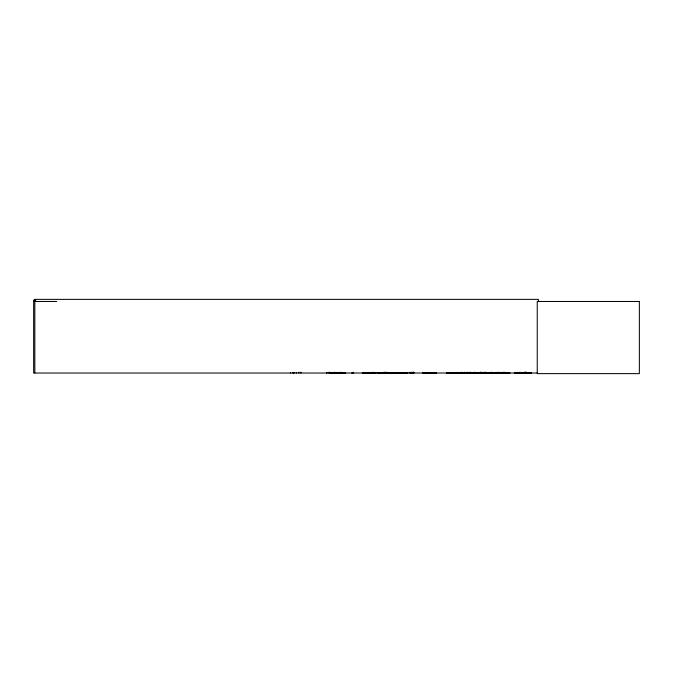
<?xml version="1.0" encoding="UTF-8"?>
<svg xmlns="http://www.w3.org/2000/svg" width="673" height="673" viewBox="0 0 673 673"><rect width="100%" height="100%" fill="white"/><g stroke="black" fill="none" stroke-linecap="round" stroke-linejoin="round"><path stroke-width="1.01" d="M379.034 372.951L379.034 372.43M389.852 373.002L389.852 372.43M519.968 372.43L520.052 372.951M530.753 373.002L530.761 372.43M530.787 372.951L530.829 372.43M519.935 372.951L520.019 372.278M384.687 372.43L384.704 372.817M514.29 372.951L531.527 373.002L531.527 372.43M514.517 372.935L514.567 372.43M523.888 372.935L523.897 372.278M467.76 372.935L467.685 372.278M477.308 372.909L477.325 372.455M329.854 372.935L329.804 372.127M485.46 372.48L485.46 372.876M351.777 373.002L352.231 372.951M412.204 373.002L412.658 372.951M406.98 372.834L395.547 373.027L395.236 372.548L394.967 373.002M403.522 373.01L403.691 372.455M404.094 373.01L404.599 372.993L403.699 372.707M406.156 373.01L406.576 373.01M406.795 373.01L406.98 372.455M383.829 372.985L383.45 372.548C382.23 373.145 384.561 373.229 383.745 372.278M386.184 373.002L386.84 372.985L386.462 372.548L386.092 373.002L386.193 372.278M399.215 372.548C397.962 373.094 400.452 373.128 399.215 372.548L377.09 372.556M486.15 372.951L486.175 372.48M384.418 372.951L384.266 372.278L384.249 373.027M460.054 372.951L460.113 372.48M329.526 372.951L337.417 372.951M485.04 372.951L485.023 372.405M398.466 373.027L398.896 372.834M398.719 373.01L398.248 372.548L397.861 372.968L398.29 372.85M394.008 373.002L394.277 372.548L394.588 373.027M326.481 372.951L326.893 372.48M326.817 372.951L327.036 372.43M35.753 300.124L33.65 300.124L33.65 373.027L537.374 373.027M33.65 301.479L56.734 301.479M362.368 372.556L375.736 372.556M422.829 372.556L436.297 372.556M446.426 372.556L459.903 372.556M461.93 372.556L475.407 372.556M362.343 372.733L375.761 372.733M377.065 372.749L407.005 372.85M422.804 372.733L436.331 372.749M446.401 372.749L459.928 372.733M461.905 372.749L485.09 372.909M345.653 373.002L337.728 372.951M362.352 372.985L375.753 372.985M377.073 372.985L407.232 372.993M410.471 372.876L410.875 372.951M413.626 372.43L413.962 373.002L414.046 372.278M422.812 372.985L436.314 372.985M446.418 372.985L509.949 372.968M495.252 372.951L495.185 372.48M490.238 372.951L490.171 372.48L490.104 373.027M472.522 372.951L472.471 372.48L472.412 373.027M509.663 372.951L509.612 372.48L509.57 373.027M501.402 372.935L501.343 372.43M529.424 372.951L529.39 372.48L529.348 373.027M490.794 372.935L490.752 372.43M538.425 301.479L538.425 299.367L34.836 299.367L34.836 373.027M531.275 372.43L531.275 373.027M526.303 372.278L526.303 373.027M526.05 372.278L526.05 373.027M525.924 372.278L525.924 373.027M525.63 373.027L525.596 372.278L525.546 373.027M525.218 372.278L525.201 373.027L525.167 372.278M524.225 372.278L524.225 373.027M523.939 372.43L523.939 373.027M520.7 372.43L520.7 373.027M520.456 372.43L520.456 373.027M519.691 372.278L519.691 373.027M507.871 372.43L507.871 373.027M504.817 372.278L504.817 373.027M504.531 372.278L504.531 373.027M503.311 372.278L503.311 373.027M503.042 372.278L503.042 373.027M502.538 372.43L502.538 373.027M500.266 372.43L500.266 373.027L500.165 372.43M499.349 372.278L499.349 373.027M499.063 372.278L499.063 373.027M497.397 372.278L497.397 373.027M497.128 372.278L497.128 373.027M495.118 372.43L495.118 373.027M494.31 372.43L494.31 373.027M492.569 372.43L492.569 373.027M491.635 372.278L491.635 373.027M491.458 372.278L491.458 373.027M486.209 372.43L486.209 373.027M485.502 372.278L485.527 373.027M485.166 372.278L485.166 373.027M484.173 372.278L484.173 373.027M483.996 372.278L483.996 373.027M481.969 372.278L481.969 373.027M481.632 372.278L481.632 373.027M480.926 372.43L480.926 373.027M480.472 372.253L480.514 373.027M480.211 372.253L480.211 373.002M477.376 372.405L477.359 373.002M475.466 372.43L475.466 373.027M474.524 372.253L474.524 373.002M474.263 372.253L474.263 373.002M470.923 372.278L470.923 373.027M470.822 372.43L470.822 373.027M470.654 372.278L470.654 373.027M469.712 372.405L469.712 373.002M469.586 372.278L469.594 373.027M467.945 372.278L467.828 373.027L467.811 372.43M464.976 372.278L464.95 373.027M464.707 372.278L464.707 373.027M464.58 372.43L464.58 373.027M461.846 372.278L461.846 373.027M461.585 372.278L461.585 373.027M460.164 372.43L460.164 373.027M457.11 372.43L457.11 373.027M413.306 372.127L413.306 373.027M413.045 372.278L413.045 373.027M411.203 372.127L411.203 373.027M410.395 372.43L410.395 373.027M410.328 372.43L410.328 373.027M409.159 372.278L409.159 373.027M391.787 372.43L391.787 373.027M386.563 372.278L386.563 373.027M385.276 372.278L385.276 373.027M384.981 372.43L384.981 373.027M384.914 372.43L384.914 373.027M384.636 372.278L384.653 373.027M380.968 372.43L380.968 373.027M373.094 372.127L373.094 373.027M353.619 372.278L353.619 373.027M352.45 372.43L352.45 373.027M352.374 372.43L352.374 373.027M345.224 372.43L345.224 373.027M340.698 372.278L340.698 373.027M340.437 372.278L340.437 373.027M337.619 372.43L337.619 373.027M337.526 372.43L337.526 373.027M334.708 372.278L334.708 373.027M334.447 372.278L334.447 373.027M329.921 372.43L329.921 373.027M328.205 372.278L328.205 373.027M300.94 372.127L300.94 373.027M298.837 372.127L298.837 373.027M296.288 372.43L296.288 373.027M294.042 372.43L294.042 373.027M293.47 372.43L293.47 373.027M292.864 372.43L292.864 373.027M290.576 372.43L290.576 373.027M476.349 372.876L476.383 372.43L476.349 372.876M396.262 372.707L396.262 372.707M382.483 372.548C381.229 373.094 383.728 373.128 382.483 372.548M387.421 372.548C386.167 373.094 388.666 373.128 387.421 372.548M639.35 301.479L537.239 301.479L537.239 373.633L639.35 373.633L639.35 301.479M412.877 373.027L412.877 372.43L412.81 373.027"/></g></svg>
